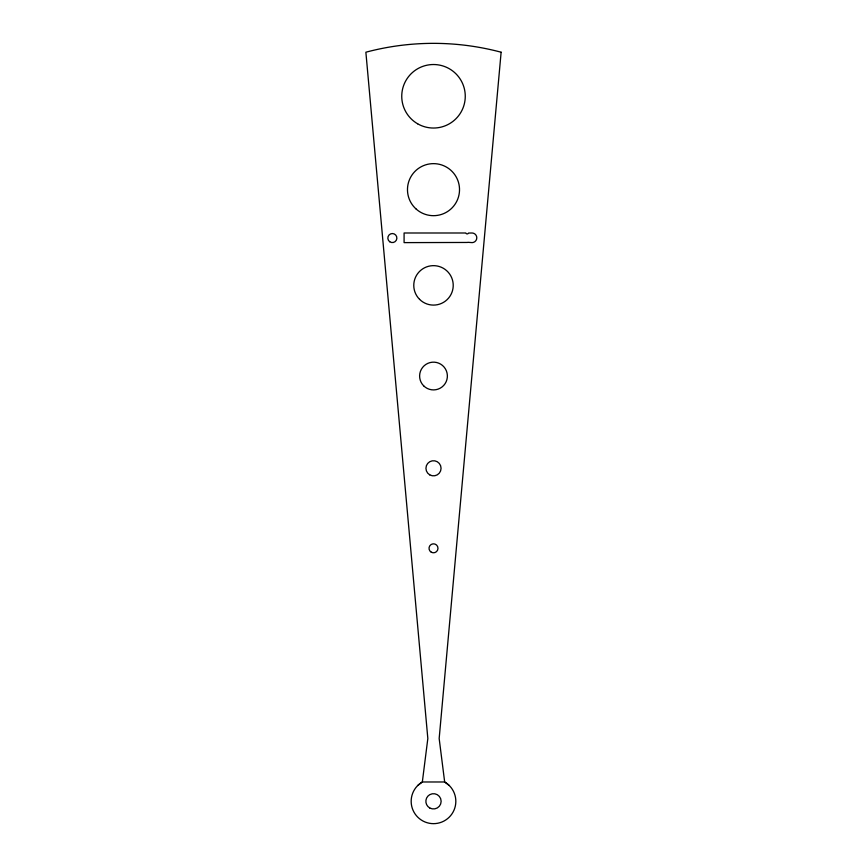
<?xml version="1.0" encoding="UTF-8"?>
<svg xmlns="http://www.w3.org/2000/svg" width="867" height="867" viewBox="0 0 867 867"><rect width="100%" height="100%" fill="white"/><g stroke="black" fill="none" stroke-linecap="round" stroke-linejoin="round"><path stroke-width="1.3" d="M467.508 242.457L404.087 242.619L404.087 232.995L465.817 232.995A1.463 1.463 0 0 0 468.505 233.06L472.244 232.995A4.812 4.812 0 0 1 476.796 237.807A4.812 4.812 0 0 1 472.244 242.619L467.931 242.316M417.71 785.524L422.337 781.98L444.663 781.98L449.29 785.524M501.126 52.215L439.168 738.521L444.663 781.98A22.336 22.336 0 0 1 450.612 815.674A22.336 22.336 0 0 1 416.388 815.674A22.336 22.336 0 0 1 422.337 781.98L427.832 738.521L365.874 52.215A262.441 262.441 0 0 1 501.126 52.215M431.257 552.192A4.487 4.487 0 0 0 437.987 548.302A4.487 4.487 0 0 0 431.257 544.422A4.487 4.487 0 0 0 431.257 552.192M417.623 123.786A31.765 31.765 0 0 0 465.265 96.28A31.765 31.765 0 0 0 417.623 68.775A31.765 31.765 0 0 0 417.623 123.786M429.685 807.936A7.64 7.64 0 0 0 441.14 801.314A7.64 7.64 0 0 0 429.685 794.703A7.64 7.64 0 0 0 429.685 807.936M419.552 299.321A19.724 19.724 0 0 0 452.552 290.478A19.724 19.724 0 0 0 428.396 266.321A19.724 19.724 0 0 0 419.552 299.321M423.681 385.848A13.883 13.883 0 0 0 446.906 379.627A13.883 13.883 0 0 0 429.902 362.623A13.883 13.883 0 0 0 423.681 385.848M389.706 241.72A4.519 4.519 0 0 0 396.848 238.512A4.519 4.519 0 0 0 390.497 233.938A4.519 4.519 0 0 0 389.706 241.72M429.718 474.845A7.565 7.565 0 0 0 441.065 468.299A7.565 7.565 0 0 0 429.718 461.743A7.565 7.565 0 0 0 429.718 474.845M416.225 209.12A26.021 26.021 0 0 0 458.99 194.891A26.021 26.021 0 0 0 425.285 164.968A26.021 26.021 0 0 0 416.225 209.12"/></g></svg>
